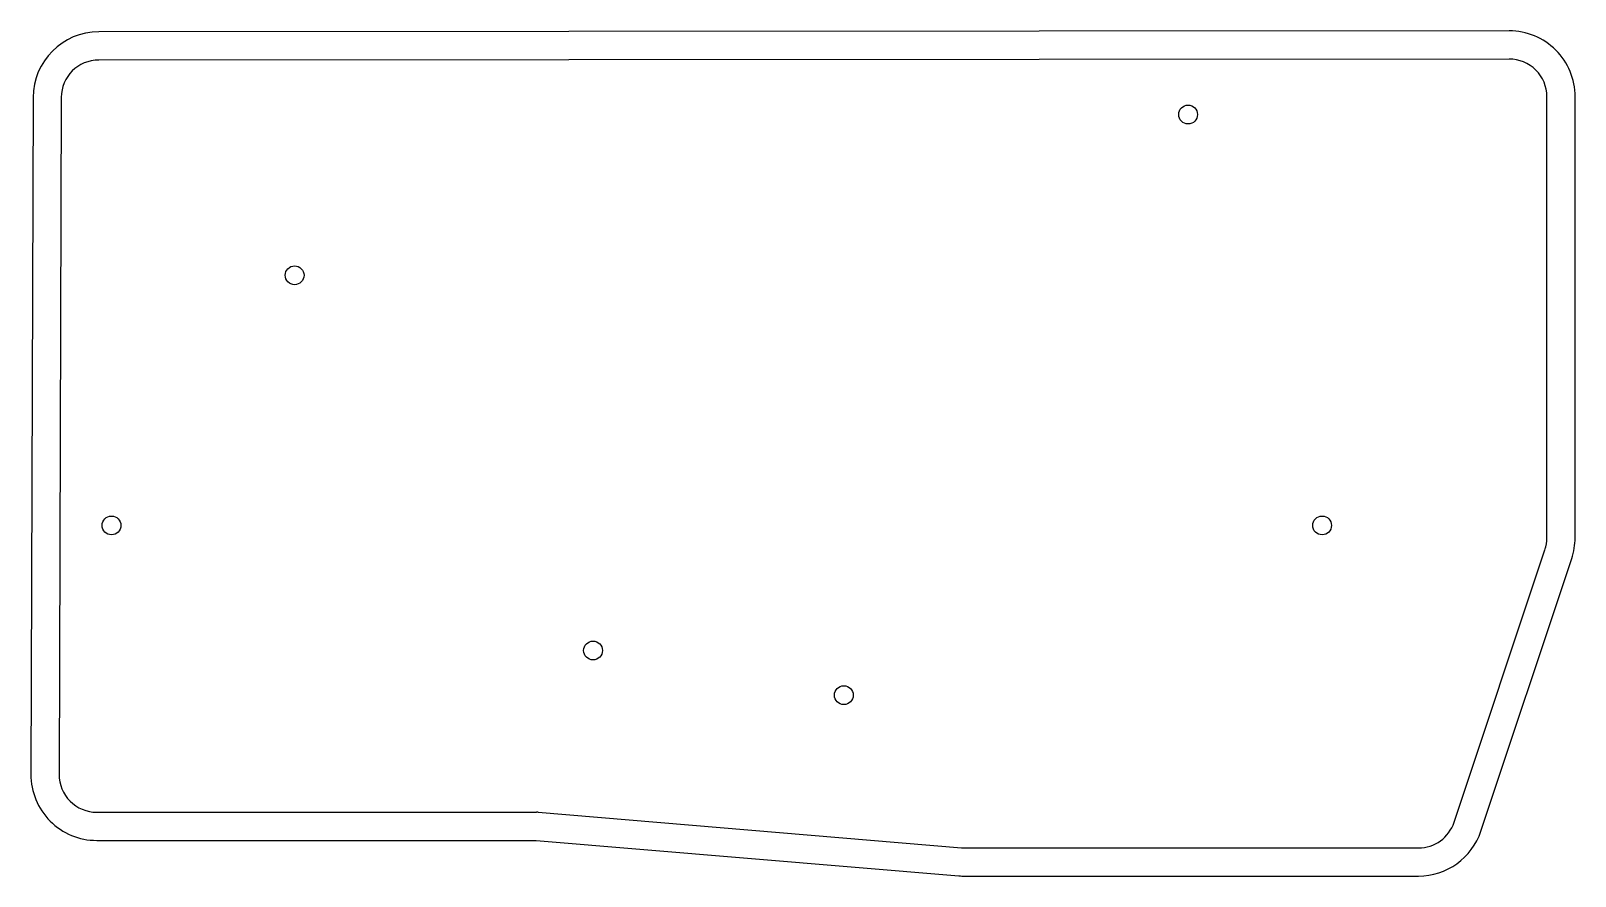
# Model space of a CAD drawing. Header units: millimetres. Extents: x 95 to 259, y -175 to -85.
import ezdxf

# ---------------------------------------------------------------- set-up
doc = ezdxf.new("R2010")
doc.units = ezdxf.units.MM

msp = doc.modelspace()

# ---------------------------------------------------------------- linework, layer by layer
for p, q in [((251.95, -85.4), (101.99, -85.5)), ((251.95, -88.4), (101.99, -88.5)), ((94.99, -92.48), (94.76, -164.48)), ((97.99, -92.49), (97.76, -164.49)), ((255.95, -139.31), (255.95, -92.4)), ((258.95, -139.31), (258.95, -92.4)), ((246.08, -169.56), (255.74, -140.58)), ((248.93, -170.51), (258.59, -141.53)), ((101.76, -168.5), (148.53, -168.5)), ((148.7, -168.51), (193.69, -172.29)), ((101.76, -171.5), (148.49, -171.5)), ((148.49, -171.5), (193.44, -175.28)), ((194.03, -172.3), (242.29, -172.3)), ((194.03, -175.3), (242.29, -175.3))]:
    msp.add_line(p, q)
for centre in [(217.8, -94.3), (122.8, -111.4), (103.33, -138), (232.05, -138), (154.53, -151.3), (181.2, -156.05)]:
    msp.add_circle(centre, 1)
for centre, radius, start, end in [((101.99, -92.5), 7, 90.0367, 179.8164), ((251.95, -92.4), 7, 0, 90.0367), ((101.99, -92.5), 4, 90.0367, 179.8164), ((251.95, -92.4), 4, 0, 90.0367), ((251.95, -139.31), 4, 341.565, 360), ((251.95, -139.31), 7, 341.565, 360), ((101.76, -164.5), 7, 179.8164, 270), ((101.76, -164.5), 4, 179.8164, 270), ((148.53, -170.5), 2, 85.1992, 90), ((242.29, -168.3), 4, 270, 341.565), ((242.29, -168.3), 7, 270, 341.565), ((194.03, -168.3), 4, 265.1992, 270), ((194.03, -168.3), 7, 265.1992, 270)]:
    msp.add_arc(centre, radius, start, end)

doc.saveas('drawing.dxf')
